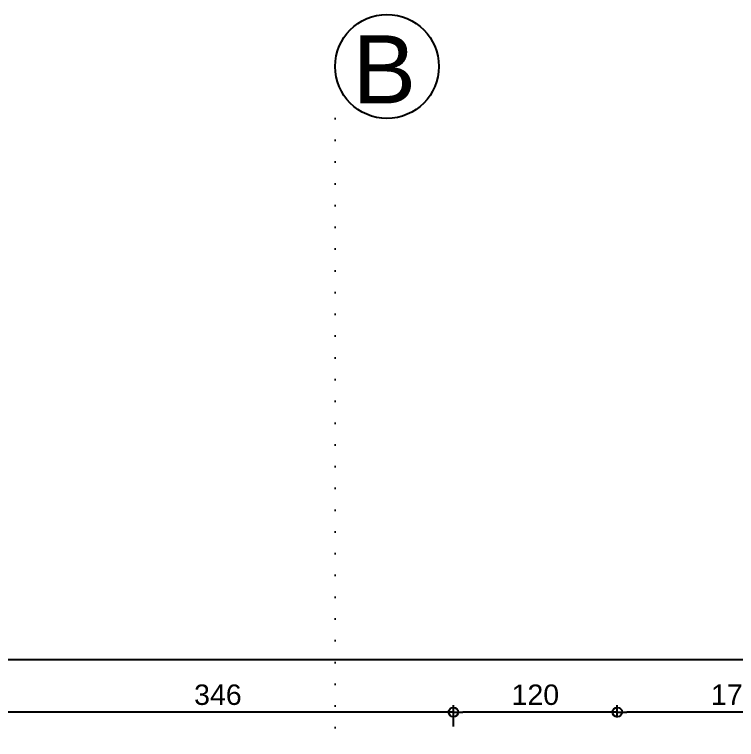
# Model space of a CAD drawing. Header units: millimetres. Extents: x 768 to 14077, y 324 to 18132.
# Drawn here: x 2242 to 2772, y 8793 to 9326 of the extents above; entities that cross this region are included whole.
import ezdxf

# ---------------------------------------------------------------- set-up
doc = ezdxf.new("R2010")
doc.units = ezdxf.units.MM
doc.linetypes.add('DOT2', pattern=[3.175, 0, -3.175])
doc.layers.add('SEM_AKS', color=161, linetype='Continuous')
doc.styles.get("Standard").update_dxf_attribs({"font": 'arial.ttf'})
doc.dimstyles.new('1-50-2', dxfattribs={"dimtxt": 15, "dimasz": 7, "dimexe": 5, "dimexo": 5, "dimgap": 5, "dimtad": 1, "dimdec": 0, "dimtxsty": 'Standard', "dimblk": 'ORIGIN', "dimcen": 5, "dimdle": 7, "dimclrd": 256, "dimclre": 256, "dimclrt": 256, "dimadec": 0, "dimazin": 0, "dimtfac": 1, "dimtdec": 0, "dimtix": 1, "dimtmove": 0, "dimatfit": 3, "dimldrblk": 'ORIGIN', "dimfxl": 1, "dimlwd": -1, "dimlwe": -1, "dimarcsym": 0})

# ---------------------------------------------------------------- blocks, each defined once
blk = doc.blocks.new('_Origin')
at = {"color": 0, "linetype": 'ByBlock', "lineweight": -2}
blk.add_line((0, 0), (-1, 0), dxfattribs=at)
blk.add_circle((0, 0), 0.5, dxfattribs=at)
blk = doc.blocks.new('*D236')
at = {"transparency": 16777216}
for p, q in [((2684.33, 8809.45), (2684.33, 8818.5)), ((2856.84, 8809.45), (2856.84, 8818.5)), ((2849.84, 8813.5), (2691.33, 8813.5))]:
    blk.add_line(p, q, dxfattribs=at)
at = {"layer": 'Defpoints', "color": 0, "transparency": 16777216}
for p in [(2684.33, 8813.5), (2684.33, 8804.45), (2856.84, 8804.45)]:
    blk.add_point(p, dxfattribs=at)
at = {"transparency": 16777216, "xscale": 7, "yscale": 7, "zscale": 7, "rotation": 180}
blk.add_blockref('_Origin', (2684.33, 8813.5), dxfattribs=at)
at = {"transparency": 16777216, "xscale": 7, "yscale": 7, "zscale": 7}
blk.add_blockref('_Origin', (2856.84, 8813.5), dxfattribs=at)
at = {"transparency": 16777216, "insert": (2770.58, 8826.17), "char_height": 15, "attachment_point": 5}
blk.add_mtext('173', dxfattribs=at)
blk = doc.blocks.new('*D237')
at = {"transparency": 16777216}
for p, q in [((2563.96, 8803.04), (2563.96, 8818.5)), ((2684.33, 8809.45), (2684.33, 8818.5)), ((2677.33, 8813.5), (2570.96, 8813.5))]:
    blk.add_line(p, q, dxfattribs=at)
at = {"layer": 'Defpoints', "color": 0, "transparency": 16777216}
for p in [(2563.96, 8813.5), (2684.33, 8804.45), (2563.96, 8798.04)]:
    blk.add_point(p, dxfattribs=at)
at = {"transparency": 16777216, "xscale": 7, "yscale": 7, "zscale": 7, "rotation": 180}
blk.add_blockref('_Origin', (2563.96, 8813.5), dxfattribs=at)
at = {"transparency": 16777216, "xscale": 7, "yscale": 7, "zscale": 7}
blk.add_blockref('_Origin', (2684.33, 8813.5), dxfattribs=at)
at = {"transparency": 16777216, "insert": (2624.15, 8826.16), "char_height": 15, "attachment_point": 5}
blk.add_mtext('120', dxfattribs=at)
blk = doc.blocks.new('*D238')
at = {"transparency": 16777216}
for p, q in [((2563.96, 8803.04), (2563.96, 8818.5)), ((2556.96, 8813.5), (2224.94, 8813.5))]:
    blk.add_line(p, q, dxfattribs=at)
at = {"layer": 'Defpoints', "color": 0, "transparency": 16777216}
for p in [(2217.94, 8813.5), (2217.94, 8813.5), (2563.96, 8798.04)]:
    blk.add_point(p, dxfattribs=at)
at = {"transparency": 16777216, "xscale": 7, "yscale": 7, "zscale": 7, "rotation": 180}
blk.add_blockref('_Origin', (2217.94, 8813.5), dxfattribs=at)
at = {"transparency": 16777216, "xscale": 7, "yscale": 7, "zscale": 7}
blk.add_blockref('_Origin', (2563.96, 8813.5), dxfattribs=at)
at = {"transparency": 16777216, "insert": (2390.95, 8826.17), "char_height": 15, "attachment_point": 5}
blk.add_mtext('346', dxfattribs=at)
blk = doc.blocks.new('*D241')
at = {"transparency": 16777216}
for p, q in [((1667.72, 8818.5), (1667.72, 8857.03)), ((1674.72, 8852.03), (4743.22, 8852.03)), ((4750.22, 8818.5), (4750.22, 8857.03))]:
    blk.add_line(p, q, dxfattribs=at)
at = {"layer": 'Defpoints', "color": 0, "transparency": 16777216}
for p in [(4750.22, 8852.03), (1667.72, 8813.5), (4750.22, 8813.5)]:
    blk.add_point(p, dxfattribs=at)
at = {"transparency": 16777216, "xscale": 7, "yscale": 7, "zscale": 7, "rotation": 180}
blk.add_blockref('_Origin', (1667.72, 8852.03), dxfattribs=at)
at = {"transparency": 16777216, "xscale": 7, "yscale": 7, "zscale": 7}
blk.add_blockref('_Origin', (4750.22, 8852.03), dxfattribs=at)
at = {"transparency": 16777216, "insert": (3208.97, 8864.69), "char_height": 15, "attachment_point": 5}
blk.add_mtext('3083', dxfattribs=at)

msp = doc.modelspace()

# ---------------------------------------------------------------- linework, layer by layer
at = {"layer": 'SEM_AKS', "linetype": 'DOT2', "ltscale": 5}
msp.add_line((2477.03, 9249.39), (2477.03, 6854.54), dxfattribs=at)
at = {"layer": 'SEM_AKS', "ltscale": 5}
msp.add_circle((2515.17, 9287.53), 38.14, dxfattribs=at)

# ---------------------------------------------------------------- texts
at = {"layer": 'SEM_AKS', "linetype": 'DOT2', "ltscale": 5}
msp.add_text('B', height=50, dxfattribs=at).set_placement((2489.94, 9260.41))

# ---------------------------------------------------------------- dimensions: what is measured, and where the dimension line sits
dim = msp.add_linear_dim(base=(4750.224, 8852.0265), p1=(1667.7151, 8813.5042), p2=(4750.224, 8813.5042), dimstyle='1-50-2')
dim.commit()
dim.dimension.update_dxf_attribs({"geometry": '*D241', "text_midpoint": (3208.9696, 8864.6902)})
for base, p1, p2, picture, middle in [((2217.94, 8813.5), (2563.96, 8798.04), (2217.94, 8813.5), '*D238', (2390.95, 8826.17)), ((2563.96, 8813.5), (2684.33, 8804.45), (2563.96, 8798.04), '*D237', (2624.15, 8826.16)), ((2684.33, 8813.5), (2856.84, 8804.45), (2684.33, 8804.45), '*D236', (2770.58, 8826.17))]:
    dim = msp.add_linear_dim(base=base, p1=p1, p2=p2, dimstyle='1-50-2', override={"dimtmove": 1})
    dim.commit()
    dim.dimension.update_dxf_attribs({"geometry": picture, "text_midpoint": middle})

doc.saveas('drawing.dxf')
